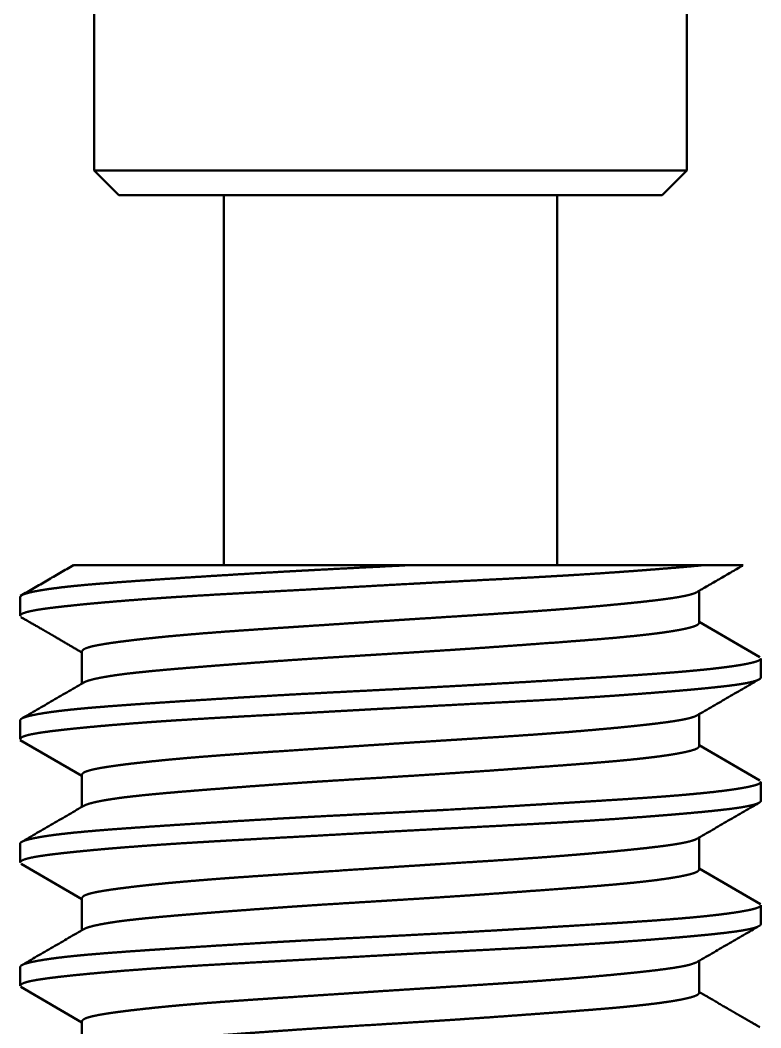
# Paper-space layout 'Layout1' of a CAD drawing. Header units: millimetres. Extents: x 0 to 420, y 0 to 297.
# Drawn here: x 94.93 to 100.93, y 169.36 to 177.53 of the extents above; entities that cross this region are included whole.
import ezdxf

# ---------------------------------------------------------------- set-up
doc = ezdxf.new("R2010")
doc.units = ezdxf.units.MM
doc.layers.add('170', color=7, linetype='Continuous', true_color=0xffffff)

psp = doc.layouts.get("Layout1")

# ---------------------------------------------------------------- linework, layer by layer
at = {"layer": '170', "color": 155, "linetype": 'Continuous', "lineweight": 50}
for p, q in [((95.5341, 186.4088), (95.5341, 176.3088)), ((100.3341, 176.3088), (100.3341, 186.4088)), ((95.5341, 176.3088), (95.7341, 176.1088)), ((100.1341, 176.1088), (100.3341, 176.3088)), ((96.5841, 176.1088), (96.5841, 173.1088)), ((99.2841, 173.1088), (99.2841, 176.1088)), ((100.4341, 172.6409), (100.4341, 172.9008)), ((94.9341, 172.852), (94.9341, 172.6991)), ((100.9252, 172.364), (100.4341, 172.6493)), ((95.4341, 172.4101), (95.4341, 172.1493)), ((100.9341, 172.1991), (100.9341, 172.3519)), ((94.9341, 171.8519), (94.9341, 171.6992)), ((100.4341, 171.6409), (100.4341, 171.901)), ((94.9351, 171.6915), (95.4341, 171.4015)), ((100.925, 171.3641), (100.4341, 171.6493)), ((95.4341, 171.4101), (95.4341, 171.1493)), ((100.9341, 171.1991), (100.9341, 171.352)), ((100.4341, 170.641), (100.4341, 170.9008)), ((94.9341, 170.8519), (94.9341, 170.6991)), ((94.9424, 170.6865), (95.4341, 170.4008)), ((100.9308, 170.3604), (100.4341, 170.649)), ((95.4341, 170.4101), (95.4341, 170.1493)), ((100.9341, 170.1991), (100.9341, 170.352)), ((100.4341, 169.6409), (100.4341, 169.901)), ((94.9341, 169.8519), (94.9341, 169.6991)), ((94.938, 169.6892), (95.4341, 169.4011)), ((95.4341, 169.4102), (95.4341, 169.1493))]:
    psp.add_line(p, q, dxfattribs=at)
for points in [[(95.5341, 176.3088), (95.8556, 176.3088)], [(96.0288, 176.1088), (95.7341, 176.1088)], [(95.3657, 173.1092), (94.9375, 172.8605)], [(100.4117, 172.8879), (100.7847, 173.1045)], [(100.4164, 171.8908), (100.9297, 172.1889)], [(95.4564, 172.1622), (94.9424, 171.8636)], [(100.4128, 170.8885), (100.9272, 171.1873)], [(95.4559, 171.162), (94.9417, 170.8632)], [(95.4549, 170.1613), (94.9418, 169.8633)], [(100.4079, 169.8857), (100.9214, 170.1841)]]:
    psp.add_open_spline(points, degree=1, dxfattribs=at)
for points, knots in [([(95.8556, 176.3088), (96.3517, 176.3088), (97.7771, 176.3088), (99.2674, 176.3088), (100.2067, 176.3088), (100.3341, 176.3088)], [0, 0, 0.110759, 0.42905, 0.761826, 0.971557, 1, 1]), ([(100.1341, 176.1088), (99.6794, 176.1088), (98.5035, 176.1088), (97.0922, 176.1088), (96.0288, 176.1088)], [0, 0, 0.110746, 0.397202, 0.74098, 1, 1]), ([(98.0694, 173.1088), (97.889, 173.0996), (97.532, 173.0814), (97.3553, 173.0722), (97.2675, 173.0676), (97.18, 173.0629), (97.1363, 173.0605), (97.0495, 173.0556), (97.0065, 173.0531), (96.8375, 173.0433), (96.6731, 173.0334), (96.5133, 173.0235), (96.3582, 173.0137), (96.2077, 173.0039), (96.0633, 172.9944), (95.9266, 172.9851), (95.7974, 172.976), (95.6758, 172.967), (95.5617, 172.9579), (95.5344, 172.9557), (95.5076, 172.9534), (95.4812, 172.9511), (95.4555, 172.9488), (95.4058, 172.9441), (95.3586, 172.9394), (95.2714, 172.9298), (95.1939, 172.92), (95.126, 172.91), (95.0678, 172.9), (95.0548, 172.8975), (95.0424, 172.895), (95.0307, 172.8924), (95.0197, 172.89), (94.9997, 172.885), (94.9823, 172.8802), (94.9557, 172.8706), (94.9396, 172.8612), (94.9341, 172.8516)], [0, 0, 0.057241, 0.170527, 0.226579, 0.254458, 0.282236, 0.296092, 0.323647, 0.337294, 0.390948, 0.443135, 0.493864, 0.54313, 0.590917, 0.636768, 0.680193, 0.721225, 0.75988, 0.796139, 0.804825, 0.813359, 0.821736, 0.829934, 0.84574, 0.860775, 0.888559, 0.913324, 0.935083, 0.953801, 0.958004, 0.962004, 0.965795, 0.969374, 0.975904, 0.98161, 0.990591, 0.996494, 1, 1]), ([(94.9341, 172.699), (94.9341, 172.6991), (94.9354, 172.704), (94.9394, 172.7089), (94.9553, 172.7184), (94.9818, 172.7278), (95.0189, 172.737), (95.0667, 172.7461), (95.0945, 172.7507), (95.1249, 172.7552), (95.1576, 172.7597), (95.1928, 172.7643), (95.2702, 172.7734), (95.3571, 172.7828), (95.4041, 172.7877), (95.4535, 172.7926), (95.4792, 172.7951), (95.5054, 172.7976), (95.5322, 172.8001), (95.5596, 172.8026), (95.6738, 172.8127), (95.7954, 172.8226), (95.9244, 172.8325), (96.0607, 172.8421), (96.1317, 172.8469), (96.2045, 172.8517), (96.2792, 172.8564), (96.3553, 172.8611), (96.5107, 172.8703), (96.6705, 172.8793), (96.8347, 172.8884), (97.0893, 172.9023), (97.2642, 172.9119), (97.5289, 172.9267), (97.8851, 172.9465), (98.1097, 172.9587), (98.1998, 172.9636), (98.3343, 172.9708), (98.4231, 172.9755), (98.7716, 172.9938), (98.9419, 173.0028), (99.1096, 173.0119), (99.1923, 173.0165), (99.2736, 173.0211), (99.3534, 173.0257), (99.4317, 173.0305), (99.5838, 173.0401), (99.7301, 173.05), (99.8009, 173.055), (99.8703, 173.06), (99.9382, 173.065), (100.0046, 173.0701), (100.1314, 173.08), (100.2499, 173.0898), (100.3601, 173.0994), (100.4619, 173.1088)], [0, 0, 0.000015, 0.000929, 0.00206, 0.005404, 0.010463, 0.017342, 0.026107, 0.031193, 0.036718, 0.042669, 0.049049, 0.063088, 0.078828, 0.08734, 0.096284, 0.10092, 0.105665, 0.110519, 0.115468, 0.136105, 0.158078, 0.181372, 0.205989, 0.218796, 0.231941, 0.24542, 0.259134, 0.287166, 0.315996, 0.345612, 0.39153, 0.423067, 0.470808, 0.535048, 0.57554, 0.591803, 0.616049, 0.63206, 0.694908, 0.725618, 0.755849, 0.770766, 0.785431, 0.799825, 0.81395, 0.841402, 0.867793, 0.88059, 0.893118, 0.905377, 0.917361, 0.940269, 0.961675, 0.98159, 1, 1]), ([(98.0694, 173.1088), (97.7566, 173.1088), (97.4499, 173.1088), (97.1496, 173.1088), (96.8619, 173.1088), (96.5923, 173.1088), (96.3404, 173.1088), (96.2802, 173.1088), (96.2217, 173.1088), (96.1097, 173.1088), (95.906, 173.1088), (95.7299, 173.1088), (95.6904, 173.1088), (95.653, 173.1088), (95.5853, 173.1088), (95.4771, 173.1088), (95.4045, 173.1088), (95.392, 173.1088), (95.3818, 173.1088), (95.3685, 173.1088), (95.365, 173.1088)], [0, 0, 0.115671, 0.229076, 0.340112, 0.446492, 0.546197, 0.639343, 0.661577, 0.68322, 0.724624, 0.799953, 0.865075, 0.879678, 0.893493, 0.918552, 0.958558, 0.985382, 0.990018, 0.993786, 0.998701, 1, 1]), ([(98.0694, 173.1088), (99.8277, 173.1088), (100.4619, 173.1088)], [0, 0, 0.734921, 1, 1]), ([(100.792, 173.1088), (100.7782, 173.1088), (100.745, 173.1088), (100.7209, 173.1088), (100.7021, 173.1088), (100.6918, 173.1088), (100.592, 173.1088), (100.4619, 173.1088)], [0, 0, 0.042007, 0.142423, 0.215357, 0.272451, 0.303471, 0.605722, 1, 1]), ([(100.4175, 172.8912), (100.3934, 172.8804), (100.3863, 172.878), (100.3787, 172.8755), (100.3706, 172.8731), (100.3619, 172.8706), (100.343, 172.8659), (100.322, 172.8612), (100.2737, 172.8519), (100.217, 172.8427), (100.1856, 172.8382), (100.1521, 172.8336), (100.1345, 172.8313), (100.1164, 172.829), (100.0977, 172.8266), (100.0786, 172.8243), (99.9977, 172.8149), (99.9098, 172.8055), (99.8152, 172.7959), (99.7137, 172.7862), (99.6604, 172.7812), (99.6053, 172.7762), (99.5771, 172.7737), (99.5196, 172.7687), (99.4904, 172.7662), (99.3705, 172.7563), (99.2461, 172.7466), (99.1171, 172.7371), (98.9835, 172.7278), (98.915, 172.7232), (98.8453, 172.7186), (98.7037, 172.7094), (98.5603, 172.7003), (98.2681, 172.6817), (98.1193, 172.6722), (98.0443, 172.6674), (97.9689, 172.6625), (97.819, 172.6526), (97.6703, 172.6428), (97.3766, 172.6232), (97.2316, 172.6136), (97.1595, 172.6089), (97.0884, 172.6042), (96.9492, 172.595), (96.814, 172.5859), (96.6829, 172.5767), (96.5559, 172.5674), (96.4331, 172.558), (96.3157, 172.5483), (96.2048, 172.5386), (96.1004, 172.5288), (96.0025, 172.5189), (95.9559, 172.5139), (95.911, 172.5089), (95.8892, 172.5065), (95.8678, 172.504), (95.8468, 172.5015), (95.8263, 172.499), (95.7495, 172.4894), (95.6809, 172.4801), (95.6204, 172.4709), (95.5681, 172.4619), (95.545, 172.4573), (95.5239, 172.4527), (95.5142, 172.4504), (95.505, 172.4481), (95.4964, 172.4457), (95.4883, 172.4434), (95.4617, 172.4341), (95.444, 172.4246), (95.4341, 172.4101)], [0, 0, 0.005254, 0.006744, 0.008334, 0.010028, 0.011819, 0.015707, 0.02, 0.029797, 0.041222, 0.047552, 0.054297, 0.057827, 0.061463, 0.065205, 0.069044, 0.085271, 0.10287, 0.121821, 0.142128, 0.152792, 0.163803, 0.169439, 0.180944, 0.186787, 0.210739, 0.235598, 0.261361, 0.288031, 0.301708, 0.31562, 0.343888, 0.372518, 0.430832, 0.460518, 0.475495, 0.490538, 0.520463, 0.550143, 0.608779, 0.637732, 0.65211, 0.666314, 0.694106, 0.721086, 0.747257, 0.772619, 0.79716, 0.820629, 0.842797, 0.863683, 0.88329, 0.892614, 0.901613, 0.905991, 0.910285, 0.914495, 0.918607, 0.93402, 0.947807, 0.959991, 0.970576, 0.975268, 0.97956, 0.981553, 0.983441, 0.98522, 0.986889, 0.992504, 0.996498, 1, 1]), ([(94.9401, 172.6879), (95.0039, 172.6515), (95.107, 172.5924), (95.1405, 172.5731), (95.1732, 172.5542), (95.2057, 172.5353), (95.2714, 172.4966), (95.3333, 172.4601), (95.4368, 172.3995)], [0, 0, 0.12792, 0.334727, 0.402119, 0.467884, 0.533381, 0.666054, 0.791168, 1, 1]), ([(95.4486, 172.1577), (95.4632, 172.1649), (95.4757, 172.1697), (95.4904, 172.1746), (95.5261, 172.1843), (95.5704, 172.1942), (95.6232, 172.2041), (95.6846, 172.214), (95.7013, 172.2165), (95.7185, 172.219), (95.7361, 172.2214), (95.7542, 172.2238), (95.7919, 172.2286), (95.8313, 172.2333), (95.9155, 172.2425), (96.007, 172.2516), (96.0554, 172.2561), (96.1056, 172.2607), (96.1314, 172.263), (96.1843, 172.2676), (96.2115, 172.2699), (96.3233, 172.2792), (96.4403, 172.2886), (96.5622, 172.2982), (96.6892, 172.3079), (96.8212, 172.3177), (96.958, 172.3277), (97.0975, 172.3375), (97.2394, 172.3472), (97.3835, 172.3567), (97.53, 172.3659), (97.6789, 172.3752), (97.754, 172.3798), (97.8289, 172.3844), (98.1271, 172.4029), (98.2752, 172.4123), (98.4226, 172.422), (98.496, 172.4269), (98.5692, 172.4318), (98.7131, 172.4417), (98.8534, 172.4516), (99.1233, 172.4713), (99.3162, 172.4855), (99.4389, 172.4948), (99.4979, 172.4993), (99.6114, 172.5084), (99.7188, 172.5175), (99.8201, 172.5268), (99.9152, 172.5362), (99.938, 172.5386), (99.9603, 172.541), (99.982, 172.5434), (100.0033, 172.5458), (100.0444, 172.5506), (100.0834, 172.5554), (100.1556, 172.5652), (100.2199, 172.575), (100.2492, 172.58), (100.2764, 172.5849), (100.2892, 172.5874), (100.3016, 172.5898), (100.3134, 172.5923), (100.3247, 172.5947), (100.3643, 172.6043), (100.3949, 172.6136), (100.4168, 172.6228), (100.4299, 172.6319), (100.4341, 172.6406)], [0, 0, 0.003228, 0.005902, 0.008979, 0.016362, 0.025392, 0.036082, 0.048462, 0.051823, 0.055284, 0.058834, 0.062473, 0.070023, 0.077928, 0.094803, 0.113093, 0.122772, 0.132809, 0.137963, 0.148549, 0.153972, 0.176318, 0.199676, 0.224031, 0.249383, 0.275739, 0.303047, 0.330895, 0.359203, 0.387967, 0.417192, 0.446879, 0.461861, 0.476818, 0.536299, 0.565841, 0.595249, 0.609901, 0.624507, 0.653225, 0.681225, 0.735098, 0.773618, 0.79811, 0.809893, 0.832552, 0.854008, 0.874262, 0.893295, 0.897855, 0.90232, 0.906681, 0.910943, 0.919171, 0.927006, 0.941512, 0.954468, 0.960365, 0.965872, 0.968478, 0.970986, 0.973394, 0.975695, 0.9838, 0.990179, 0.994901, 0.998077, 1, 1]), ([(100.9341, 172.3518), (100.9328, 172.3474), (100.9223, 172.3383), (100.9012, 172.3293), (100.8695, 172.3201), (100.8271, 172.3107), (100.8019, 172.3058), (100.7741, 172.3009), (100.7438, 172.2959), (100.7111, 172.291), (100.6386, 172.2811), (100.5565, 172.2712), (100.4649, 172.2614), (100.3636, 172.2518), (100.3368, 172.2493), (100.3095, 172.247), (100.2817, 172.2446), (100.2534, 172.2422), (100.1954, 172.2376), (100.1356, 172.233), (100.0103, 172.2239), (99.8777, 172.2149), (99.8086, 172.2104), (99.7014, 172.2036), (99.6275, 172.199), (99.437, 172.1872), (99.1175, 172.1677), (98.9511, 172.1577), (98.7802, 172.1477), (98.6931, 172.1427), (98.6054, 172.1377), (98.4293, 172.1279), (98.2522, 172.1184), (98.074, 172.1091), (97.805, 172.0953), (97.6247, 172.0861), (97.3584, 172.0724), (97.1842, 172.0631), (97.0125, 172.0535), (96.8435, 172.0436), (96.7599, 172.0386), (96.6772, 172.0336), (96.5162, 172.0237), (96.3611, 172.0138), (96.2119, 172.0042), (96.0685, 171.9947), (95.931, 171.9854), (95.8646, 171.9808), (95.8002, 171.9762), (95.738, 171.9716), (95.6779, 171.9671), (95.5641, 171.9581), (95.4588, 171.9491), (95.362, 171.9398), (95.2739, 171.9301), (95.1954, 171.9202), (95.1271, 171.9102), (95.0691, 171.9002), (95.0212, 171.8903), (95.001, 171.8854), (94.9835, 171.8805), (94.9757, 171.8781), (94.9685, 171.8757), (94.962, 171.8732), (94.9562, 171.8708), (94.9397, 171.8614), (94.9341, 171.8522), (94.9341, 171.8516)], [0, 0, 0.000758, 0.003061, 0.006867, 0.012328, 0.019513, 0.023768, 0.028447, 0.033523, 0.038996, 0.051117, 0.064804, 0.080057, 0.096901, 0.101361, 0.105904, 0.110524, 0.115222, 0.124851, 0.134789, 0.15558, 0.177595, 0.189063, 0.206844, 0.219092, 0.250704, 0.303696, 0.331294, 0.359636, 0.374086, 0.388627, 0.417834, 0.447205, 0.476738, 0.521347, 0.551229, 0.595378, 0.624271, 0.652737, 0.680773, 0.694628, 0.708346, 0.735058, 0.760789, 0.785551, 0.809342, 0.832152, 0.84318, 0.853869, 0.8642, 0.874175, 0.893075, 0.910571, 0.926673, 0.941353, 0.954457, 0.965869, 0.97562, 0.983721, 0.987154, 0.990174, 0.991528, 0.992781, 0.993927, 0.99497, 0.99811, 0.999904, 1, 1]), ([(94.9341, 171.699), (94.9341, 171.6993), (94.9396, 171.709), (94.9558, 171.7186), (94.9615, 171.721), (94.9679, 171.7234), (94.975, 171.7257), (94.9828, 171.7281), (95.0004, 171.7327), (95.0204, 171.7373), (95.0683, 171.7464), (95.1261, 171.7554), (95.1941, 171.7644), (95.2722, 171.7736), (95.2934, 171.776), (95.3151, 171.7784), (95.3375, 171.7808), (95.3604, 171.7832), (95.4077, 171.788), (95.4572, 171.793), (95.5624, 171.8029), (95.6759, 171.8129), (95.7978, 171.8228), (95.9282, 171.8327), (95.9963, 171.8377), (96.0659, 171.8425), (96.137, 171.8473), (96.2094, 171.852), (96.3586, 171.8613), (96.5135, 171.8704), (96.593, 171.875), (96.674, 171.8795), (96.7565, 171.8841), (96.7982, 171.8864), (97.0097, 171.8979), (97.3557, 171.917), (97.6213, 171.9319), (97.711, 171.9369), (97.8013, 171.9419), (97.8915, 171.9468), (98.2493, 171.9662), (98.6021, 171.9849), (98.7767, 171.994), (98.9482, 172.0031), (99.1149, 172.0122), (99.277, 172.0213), (99.4344, 172.0306), (99.5871, 172.0403), (99.6617, 172.0453), (99.7349, 172.0503), (99.8061, 172.0554), (99.8754, 172.0604), (100.0083, 172.0703), (100.1336, 172.0802), (100.2513, 172.0899), (100.3614, 172.0995), (100.3877, 172.1019), (100.4134, 172.1043), (100.4386, 172.1066), (100.4631, 172.109), (100.5103, 172.1136), (100.5551, 172.1182), (100.6373, 172.1273), (100.71, 172.1363), (100.7427, 172.1409), (100.773, 172.1455), (100.7872, 172.1478), (100.8008, 172.1501), (100.8138, 172.1525), (100.8262, 172.1549), (100.8688, 172.1646), (100.9007, 172.1744), (100.922, 172.1843), (100.9327, 172.1942), (100.9341, 172.199)], [0, 0, 0.000051, 0.001898, 0.005013, 0.006042, 0.007175, 0.008416, 0.009763, 0.012765, 0.016177, 0.024233, 0.033931, 0.04528, 0.058301, 0.061823, 0.06545, 0.06917, 0.072979, 0.08086, 0.089089, 0.106584, 0.125453, 0.1457, 0.167344, 0.178649, 0.1902, 0.201986, 0.214009, 0.238755, 0.264437, 0.277629, 0.291059, 0.304729, 0.311652, 0.346708, 0.40407, 0.448114, 0.462994, 0.477966, 0.49292, 0.552225, 0.610721, 0.639661, 0.668093, 0.69574, 0.722615, 0.748719, 0.77405, 0.78642, 0.798559, 0.810379, 0.821881, 0.843941, 0.864749, 0.884306, 0.902597, 0.90697, 0.911251, 0.915432, 0.919509, 0.927361, 0.93481, 0.948515, 0.960636, 0.966104, 0.971175, 0.97356, 0.975847, 0.978031, 0.980115, 0.98736, 0.992885, 0.996773, 0.999185, 1, 1]), ([(100.422, 171.894), (100.4163, 171.8905), (100.3941, 171.8807), (100.3632, 171.871), (100.3445, 171.8662), (100.3235, 171.8615), (100.3002, 171.8568), (100.2748, 171.8521), (100.2181, 171.8429), (100.1534, 171.8338), (100.081, 171.8246), (100.0007, 171.8153), (99.9576, 171.8106), (99.9126, 171.8058), (99.8893, 171.8034), (99.8656, 171.8009), (99.8415, 171.7985), (99.8171, 171.7961), (99.7155, 171.7863), (99.6079, 171.7765), (99.4944, 171.7666), (99.3748, 171.7567), (99.3128, 171.7517), (99.2812, 171.7493), (99.2493, 171.7468), (99.1848, 171.742), (99.1194, 171.7372), (98.986, 171.728), (98.8491, 171.7188), (98.7088, 171.7098), (98.565, 171.7006), (98.4918, 171.696), (98.4182, 171.6913), (98.2706, 171.6819), (97.9737, 171.6628), (97.6747, 171.6431), (97.5257, 171.6331), (97.3791, 171.6234), (97.235, 171.6139), (97.0233, 171.5999), (96.9196, 171.593), (96.8853, 171.5907), (96.8173, 171.5861), (96.6852, 171.5769), (96.5583, 171.5676), (96.4365, 171.5582), (96.3198, 171.5487), (96.2634, 171.5438), (96.2083, 171.5389), (96.1813, 171.5364), (96.1546, 171.5339), (96.1283, 171.5315), (96.1026, 171.529), (96.0041, 171.519), (95.9129, 171.5091), (95.8289, 171.4994), (95.7521, 171.4898), (95.7165, 171.485), (95.6828, 171.4803), (95.651, 171.4757), (95.6215, 171.4711), (95.5689, 171.462), (95.5249, 171.4529), (95.4894, 171.4437), (95.4625, 171.4344), (95.4571, 171.432), (95.4523, 171.4297), (95.448, 171.4273), (95.4443, 171.4248), (95.4387, 171.42), (95.4353, 171.4152), (95.4341, 171.41)], [0, 0, 0.001328, 0.006143, 0.012589, 0.016441, 0.020722, 0.02544, 0.030574, 0.042012, 0.054999, 0.069526, 0.085601, 0.094227, 0.103249, 0.107904, 0.112641, 0.117454, 0.122343, 0.142647, 0.164137, 0.18681, 0.210671, 0.223053, 0.229358, 0.235726, 0.248595, 0.261637, 0.28824, 0.31553, 0.343503, 0.372171, 0.386764, 0.40144, 0.430869, 0.490056, 0.549676, 0.579384, 0.608605, 0.637341, 0.67954, 0.700232, 0.707066, 0.72062, 0.746969, 0.772286, 0.79659, 0.819878, 0.831138, 0.842141, 0.847546, 0.852878, 0.858122, 0.863274, 0.882969, 0.901221, 0.918043, 0.933429, 0.940577, 0.947359, 0.953738, 0.959685, 0.970303, 0.979245, 0.98654, 0.992205, 0.993372, 0.994441, 0.995413, 0.996292, 0.997772, 0.998952, 1, 1]), ([(95.4482, 171.1575), (95.4637, 171.1651), (95.4909, 171.1747), (95.5269, 171.1845), (95.5373, 171.187), (95.5482, 171.1895), (95.5598, 171.192), (95.5718, 171.1945), (95.5975, 171.1995), (95.6252, 171.2045), (95.6865, 171.2143), (95.7556, 171.224), (95.8326, 171.2334), (95.9175, 171.2427), (95.9629, 171.2473), (96.0101, 171.2519), (96.0589, 171.2565), (96.1091, 171.261), (96.2142, 171.2702), (96.3253, 171.2794), (96.4423, 171.2888), (96.5654, 171.2984), (96.6291, 171.3033), (96.6937, 171.3082), (96.8256, 171.318), (96.9609, 171.3279), (97.0998, 171.3377), (97.1705, 171.3425), (97.2421, 171.3474), (97.2782, 171.3498), (97.3512, 171.3546), (97.3879, 171.3569), (97.5353, 171.3663), (97.6832, 171.3754), (97.9808, 171.3938), (98.1304, 171.4031), (98.2802, 171.4127), (98.4277, 171.4223), (98.5728, 171.4321), (98.7155, 171.4419), (98.8558, 171.4518), (98.9251, 171.4568), (99.0277, 171.4643), (99.0949, 171.4692), (99.257, 171.4811), (99.3809, 171.4904), (99.4998, 171.4995), (99.6135, 171.5086), (99.6684, 171.5132), (99.6954, 171.5155), (99.722, 171.5178), (99.7737, 171.5224), (99.8236, 171.5271), (99.9178, 171.5364), (100.0049, 171.5459), (100.0847, 171.5556), (100.1572, 171.5654), (100.1741, 171.5679), (100.1906, 171.5704), (100.2066, 171.5729), (100.222, 171.5754), (100.2511, 171.5803), (100.2782, 171.5853), (100.3258, 171.595), (100.3649, 171.6045), (100.3954, 171.6138), (100.4173, 171.623), (100.4249, 171.6277), (100.4302, 171.6323), (100.4341, 171.6407)], [0, 0, 0.003429, 0.009175, 0.016606, 0.018734, 0.020971, 0.023318, 0.025774, 0.030981, 0.036581, 0.048939, 0.062837, 0.078272, 0.095266, 0.104357, 0.113799, 0.123549, 0.133598, 0.154593, 0.176776, 0.20015, 0.224731, 0.237448, 0.250348, 0.276674, 0.303692, 0.331399, 0.345511, 0.359798, 0.367007, 0.381559, 0.388887, 0.41828, 0.447787, 0.50714, 0.536984, 0.566851, 0.596286, 0.625239, 0.653718, 0.681716, 0.695534, 0.716023, 0.729424, 0.761787, 0.78653, 0.810263, 0.832975, 0.843945, 0.849332, 0.854638, 0.864975, 0.874947, 0.893805, 0.911234, 0.927235, 0.941801, 0.945215, 0.948536, 0.951749, 0.954856, 0.960745, 0.966212, 0.975885, 0.983893, 0.990249, 0.994978, 0.996745, 0.998145, 1, 1]), ([(100.9341, 171.3516), (100.9228, 171.3386), (100.9185, 171.3363), (100.9136, 171.334), (100.908, 171.3317), (100.9017, 171.3295), (100.8872, 171.3249), (100.8701, 171.3203), (100.8282, 171.3109), (100.7761, 171.3012), (100.7461, 171.2963), (100.7136, 171.2913), (100.6963, 171.2888), (100.6784, 171.2863), (100.6598, 171.2838), (100.6406, 171.2813), (100.5581, 171.2714), (100.4667, 171.2616), (100.3666, 171.252), (100.2576, 171.2426), (100.1997, 171.2379), (100.1397, 171.2333), (100.1088, 171.231), (100.0774, 171.2287), (100.0455, 171.2264), (100.0132, 171.2241), (99.8801, 171.2151), (99.7406, 171.2061), (99.5948, 171.1969), (99.3643, 171.1828), (99.203, 171.1729), (98.9542, 171.1579), (98.7844, 171.1479), (98.6116, 171.1381), (98.3912, 171.1259), (98.3016, 171.1211), (98.1669, 171.1139), (97.8984, 171.1), (97.5418, 171.0819), (97.3643, 171.0727), (97.2757, 171.068), (97.188, 171.0633), (97.1012, 171.0585), (97.0155, 171.0537), (96.8471, 171.0438), (96.6826, 171.0339), (96.522, 171.024), (96.3655, 171.0141), (96.2147, 171.0044), (96.071, 170.9949), (95.9344, 170.9857), (95.8047, 170.9765), (95.7425, 170.972), (95.6821, 170.9675), (95.6526, 170.9652), (95.6235, 170.9629), (95.5949, 170.9606), (95.5668, 170.9584), (95.4606, 170.9492), (95.3638, 170.94), (95.2763, 170.9304), (95.1981, 170.9205), (95.1625, 170.9156), (95.1292, 170.9105), (95.1135, 170.908), (95.0984, 170.9055), (95.084, 170.9029), (95.0703, 170.9004), (95.0219, 170.8905), (94.9842, 170.8807), (94.9569, 170.8712), (94.9402, 170.8617), (94.9376, 170.8594), (94.9358, 170.8571), (94.9346, 170.8547), (94.9341, 170.8524), (94.9341, 170.8516)], [0, 0, 0.002858, 0.00366, 0.004562, 0.005563, 0.006667, 0.009182, 0.01211, 0.019218, 0.028003, 0.033029, 0.038482, 0.04137, 0.044366, 0.047471, 0.050678, 0.064433, 0.079651, 0.096315, 0.11443, 0.124034, 0.134008, 0.139136, 0.144352, 0.149643, 0.155001, 0.177097, 0.200242, 0.224427, 0.262668, 0.289437, 0.330704, 0.358857, 0.387522, 0.424077, 0.438927, 0.461258, 0.505788, 0.564899, 0.59434, 0.609023, 0.623573, 0.637955, 0.652171, 0.680112, 0.707398, 0.734033, 0.759996, 0.785021, 0.808865, 0.831548, 0.853069, 0.863395, 0.873428, 0.878332, 0.883162, 0.887914, 0.892572, 0.910221, 0.926322, 0.940902, 0.953957, 0.95991, 0.965478, 0.968115, 0.970648, 0.973071, 0.975383, 0.98355, 0.990005, 0.994793, 0.997975, 0.998545, 0.999039, 0.999471, 0.999865, 1, 1]), ([(94.9341, 170.699), (94.9341, 170.6996), (94.9357, 170.7045), (94.94, 170.7094), (94.9565, 170.719), (94.9837, 170.7283), (95.0212, 170.7375), (95.0693, 170.7466), (95.0972, 170.7511), (95.1279, 170.7556), (95.1442, 170.7579), (95.1612, 170.7602), (95.1787, 170.7625), (95.1968, 170.7648), (95.275, 170.774), (95.3624, 170.7834), (95.459, 170.7931), (95.5647, 170.8031), (95.5926, 170.8056), (95.6211, 170.8081), (95.6502, 170.8107), (95.6798, 170.8132), (95.7403, 170.8182), (95.8025, 170.8232), (95.9322, 170.833), (96.0687, 170.8427), (96.2121, 170.8522), (96.3623, 170.8615), (96.4401, 170.8662), (96.5191, 170.8708), (96.599, 170.8753), (96.8445, 170.8889), (97.1849, 170.9075), (97.3607, 170.9173), (97.5387, 170.9273), (97.717, 170.9372), (98.0742, 170.9568), (98.2531, 170.9664), (98.3427, 170.9712), (98.4321, 170.9759), (98.7817, 170.9943), (98.9515, 171.0033), (99.118, 171.0123), (99.1999, 171.0169), (99.281, 171.0215), (99.3213, 171.0238), (99.4008, 171.0286), (99.44, 171.031), (99.5925, 171.0407), (99.7384, 171.0506), (99.8779, 171.0606), (100.0108, 171.0705), (100.0748, 171.0755), (100.1371, 171.0805), (100.1975, 171.0854), (100.2555, 171.0903), (100.3648, 171.0998), (100.4652, 171.1091), (100.5566, 171.1183), (100.6391, 171.1275), (100.6583, 171.1297), (100.6769, 171.132), (100.6949, 171.1343), (100.7123, 171.1366), (100.745, 171.1412), (100.7751, 171.1458), (100.8275, 171.1552), (100.8696, 171.1648), (100.9012, 171.1746), (100.9224, 171.1846), (100.9261, 171.1871), (100.929, 171.1896), (100.9313, 171.1921), (100.9329, 171.1946), (100.9341, 171.1991)], [0, 0, 0.000092, 0.000949, 0.002025, 0.005196, 0.009947, 0.016347, 0.024439, 0.029131, 0.03426, 0.03699, 0.039817, 0.042744, 0.045765, 0.058801, 0.073357, 0.089419, 0.107002, 0.111637, 0.116369, 0.121199, 0.126115, 0.136165, 0.146502, 0.16803, 0.190686, 0.214467, 0.239391, 0.252283, 0.265379, 0.278634, 0.31933, 0.375757, 0.404908, 0.434425, 0.46398, 0.523197, 0.552859, 0.567705, 0.582531, 0.64048, 0.668625, 0.69622, 0.709809, 0.723259, 0.729933, 0.743124, 0.749617, 0.77491, 0.799122, 0.822265, 0.844334, 0.854961, 0.865312, 0.875331, 0.884973, 0.903134, 0.919818, 0.935031, 0.948762, 0.951961, 0.955067, 0.958073, 0.960976, 0.966449, 0.97149, 0.980301, 0.987439, 0.992929, 0.996808, 0.99754, 0.998182, 0.998742, 0.999231, 1, 1]), ([(100.4186, 170.8918), (100.4168, 170.8908), (100.4121, 170.8883), (100.4068, 170.8858), (100.401, 170.8834), (100.3946, 170.8809), (100.3638, 170.8712), (100.3245, 170.8617), (100.2766, 170.8524), (100.2202, 170.8432), (100.2048, 170.8409), (100.1888, 170.8386), (100.1723, 170.8363), (100.1552, 170.834), (100.1197, 170.8294), (100.0824, 170.8248), (100.0023, 170.8154), (99.915, 170.806), (99.8206, 170.7964), (99.719, 170.7866), (99.6655, 170.7817), (99.6104, 170.7767), (99.554, 170.7717), (99.4964, 170.7667), (99.3773, 170.7569), (99.2533, 170.7471), (99.1242, 170.7376), (98.9901, 170.7282), (98.9213, 170.7236), (98.8519, 170.719), (98.7113, 170.7099), (98.5684, 170.7008), (98.3498, 170.687), (98.2758, 170.6822), (98.2013, 170.6775), (98.1262, 170.6727), (97.8272, 170.6532), (97.6788, 170.6433), (97.4574, 170.6286), (97.3473, 170.6213), (97.3107, 170.6188), (97.2381, 170.6141), (96.9568, 170.5955), (96.8216, 170.5864), (96.6899, 170.5772), (96.6255, 170.5726), (96.5619, 170.5679), (96.4996, 170.5632), (96.469, 170.5608), (96.4388, 170.5584), (96.3218, 170.5488), (96.2109, 170.5391), (96.1061, 170.5293), (96.0074, 170.5194), (95.9837, 170.5169), (95.9604, 170.5144), (95.9375, 170.5119), (95.915, 170.5094), (95.8717, 170.5044), (95.8303, 170.4995), (95.7535, 170.4899), (95.6846, 170.4806), (95.6236, 170.4715), (95.5705, 170.4623), (95.5585, 170.46), (95.547, 170.4577), (95.5361, 170.4554), (95.5257, 170.4531), (95.5067, 170.4485), (95.4899, 170.4439), (95.463, 170.4346), (95.4448, 170.4252), (95.4341, 170.4101)], [0, 0, 0.000413, 0.001473, 0.002633, 0.003892, 0.00525, 0.011686, 0.019747, 0.029451, 0.040826, 0.043935, 0.04715, 0.050475, 0.053904, 0.061035, 0.068528, 0.084588, 0.102066, 0.120961, 0.141288, 0.151995, 0.16301, 0.174278, 0.185797, 0.209584, 0.234364, 0.260133, 0.286913, 0.300644, 0.314497, 0.34255, 0.371057, 0.414668, 0.429434, 0.444315, 0.459296, 0.518964, 0.548587, 0.592768, 0.614741, 0.622043, 0.636531, 0.692664, 0.71966, 0.745939, 0.758807, 0.771495, 0.783949, 0.79006, 0.796094, 0.819468, 0.84163, 0.86259, 0.882339, 0.887086, 0.891754, 0.896346, 0.900843, 0.90954, 0.917836, 0.933247, 0.947093, 0.959383, 0.970104, 0.972539, 0.974871, 0.977093, 0.979205, 0.983103, 0.986569, 0.992249, 0.996327, 1, 1]), ([(95.4476, 170.1571), (95.4642, 170.1653), (95.4769, 170.1701), (95.4919, 170.175), (95.5283, 170.1849), (95.5731, 170.1948), (95.6262, 170.2046), (95.6876, 170.2145), (95.7215, 170.2194), (95.7575, 170.2243), (95.7763, 170.2267), (95.7956, 170.2291), (95.8153, 170.2314), (95.8354, 170.2338), (95.9204, 170.243), (96.0122, 170.2521), (96.1108, 170.2612), (96.2163, 170.2703), (96.2438, 170.2727), (96.3, 170.2773), (96.3287, 170.2797), (96.3871, 170.2844), (96.4466, 170.2891), (96.5691, 170.2987), (96.6961, 170.3084), (96.8278, 170.3182), (96.964, 170.3281), (97.0339, 170.3331), (97.1045, 170.338), (97.1756, 170.3429), (97.2471, 170.3477), (97.3915, 170.3572), (97.5378, 170.3664), (97.8357, 170.3848), (97.911, 170.3894), (97.9861, 170.3941), (98.1353, 170.4034), (98.2833, 170.4129), (98.4301, 170.4225), (98.5756, 170.4322), (98.648, 170.4372), (98.7199, 170.4422), (98.8608, 170.4522), (99.1303, 170.4718), (99.3219, 170.4859), (99.3837, 170.4906), (99.4445, 170.4952), (99.5037, 170.4998), (99.6174, 170.5089), (99.7245, 170.518), (99.8252, 170.5272), (99.9194, 170.5366), (99.9641, 170.5414), (100.0071, 170.5462), (100.0483, 170.5511), (100.0873, 170.556), (100.1593, 170.5657), (100.2232, 170.5756), (100.279, 170.5854), (100.3266, 170.5952), (100.3372, 170.5976), (100.3474, 170.6), (100.3569, 170.6024), (100.3659, 170.6048), (100.3823, 170.6095), (100.3963, 170.6141), (100.4178, 170.6233), (100.4303, 170.6324), (100.4341, 170.6406)], [0, 0, 0.00368, 0.0064, 0.009538, 0.01704, 0.026168, 0.036917, 0.049306, 0.056119, 0.063352, 0.067124, 0.07099, 0.074942, 0.078978, 0.09598, 0.114341, 0.134056, 0.155135, 0.160621, 0.171854, 0.177591, 0.189243, 0.201126, 0.225582, 0.250949, 0.27722, 0.304412, 0.318349, 0.332443, 0.346623, 0.360896, 0.389705, 0.41887, 0.478275, 0.493303, 0.508271, 0.538029, 0.567546, 0.596826, 0.62587, 0.6403, 0.65465, 0.682762, 0.736558, 0.774792, 0.787131, 0.799258, 0.811091, 0.833781, 0.855181, 0.875308, 0.894158, 0.903099, 0.911715, 0.919964, 0.927805, 0.942269, 0.955131, 0.966406, 0.976085, 0.978252, 0.98032, 0.982285, 0.98414, 0.98752, 0.990469, 0.99511, 0.9982, 1, 1]), ([(100.9341, 170.3516), (100.9331, 170.3479), (100.9232, 170.3389), (100.9027, 170.3298), (100.8884, 170.3252), (100.8714, 170.3206), (100.8618, 170.3182), (100.8516, 170.3159), (100.8408, 170.3135), (100.8293, 170.3111), (100.7771, 170.3014), (100.715, 170.2916), (100.6431, 170.2817), (100.5613, 170.2718), (100.5167, 170.2668), (100.4696, 170.2619), (100.4201, 170.257), (100.3686, 170.2522), (100.2596, 170.2428), (100.1426, 170.2335), (100.0178, 170.2244), (99.885, 170.2154), (99.8505, 170.2131), (99.7801, 170.2086), (99.6715, 170.2017), (99.4457, 170.1878), (99.1269, 170.1683), (98.9598, 170.1582), (98.8743, 170.1532), (98.7882, 170.1481), (98.6147, 170.1382), (98.4395, 170.1285), (98.2626, 170.119), (98.0839, 170.1096), (97.9036, 170.1003), (97.5451, 170.0821), (97.3687, 170.0729), (97.1942, 170.0636), (97.1077, 170.0589), (97.0216, 170.054), (96.9361, 170.0491), (96.8512, 170.0441), (96.6855, 170.0341), (96.5252, 170.0242), (96.37, 170.0144), (96.2202, 170.0048), (96.0756, 169.9952), (96.0055, 169.9905), (95.9372, 169.9858), (95.8069, 169.9767), (95.6847, 169.9677), (95.5705, 169.9587), (95.4644, 169.9496), (95.4391, 169.9473), (95.4144, 169.9449), (95.3901, 169.9426), (95.3664, 169.9402), (95.3209, 169.9354), (95.2779, 169.9306), (95.1994, 169.9207), (95.1309, 169.9108), (95.0722, 169.9008), (95.0235, 169.8908), (95.0129, 169.8884), (95.0029, 169.8859), (94.9936, 169.8834), (94.985, 169.881), (94.9698, 169.8761), (94.9573, 169.8713), (94.9404, 169.8619), (94.9341, 169.8527), (94.9341, 169.8517)], [0, 0, 0.000626, 0.002848, 0.006567, 0.009051, 0.011968, 0.013592, 0.015327, 0.017166, 0.019108, 0.0279, 0.038312, 0.05033, 0.063967, 0.071398, 0.079244, 0.087472, 0.096038, 0.114157, 0.133584, 0.154311, 0.176352, 0.18207, 0.193755, 0.211766, 0.249226, 0.302122, 0.32984, 0.344015, 0.358296, 0.387071, 0.416129, 0.445465, 0.475086, 0.504986, 0.564422, 0.593668, 0.622603, 0.636951, 0.651222, 0.665412, 0.679484, 0.706966, 0.733571, 0.759307, 0.784172, 0.808158, 0.819804, 0.831127, 0.852754, 0.873046, 0.892014, 0.909652, 0.913851, 0.917966, 0.921998, 0.925942, 0.933523, 0.940689, 0.953787, 0.965257, 0.975113, 0.983343, 0.985146, 0.986844, 0.98844, 0.989923, 0.992563, 0.994777, 0.997983, 0.99983, 1, 1]), ([(94.9341, 169.6991), (94.9341, 169.6999), (94.9402, 169.7096), (94.9569, 169.7191), (94.9693, 169.7238), (94.9843, 169.7285), (94.9929, 169.7308), (95.0021, 169.7332), (95.012, 169.7355), (95.0226, 169.7378), (95.0712, 169.7469), (95.1299, 169.7559), (95.1983, 169.7649), (95.2765, 169.7741), (95.3193, 169.7788), (95.3646, 169.7836), (95.4124, 169.7885), (95.4625, 169.7935), (95.5687, 169.8034), (95.6828, 169.8134), (95.8048, 169.8234), (95.9347, 169.8332), (96.0027, 169.8381), (96.0726, 169.843), (96.1083, 169.8454), (96.1808, 169.8501), (96.2175, 169.8525), (96.3675, 169.8618), (96.5226, 169.871), (96.6828, 169.88), (96.8901, 169.8914), (96.9753, 169.8961), (97.1046, 169.9031), (97.366, 169.9176), (97.7202, 169.9374), (97.8998, 169.9473), (97.9903, 169.9522), (98.0805, 169.9572), (98.2595, 169.9668), (98.4366, 169.9762), (98.785, 169.9945), (98.9563, 170.0036), (99.0408, 170.0081), (99.124, 170.0127), (99.2059, 170.0172), (99.2864, 170.0218), (99.4434, 170.0312), (99.5951, 170.0409), (99.669, 170.0458), (99.7415, 170.0508), (99.8127, 170.0558), (99.8823, 170.0609), (100.0156, 170.0709), (100.1407, 170.0808), (100.2577, 170.0905), (100.3667, 170.1), (100.4182, 170.1047), (100.4676, 170.1094), (100.4915, 170.1117), (100.5149, 170.114), (100.5376, 170.1164), (100.5597, 170.1187), (100.6418, 170.1278), (100.7139, 170.1368), (100.7762, 170.146), (100.8284, 170.1553), (100.8508, 170.1601), (100.8706, 170.1651), (100.8878, 170.17), (100.9022, 170.175), (100.9229, 170.1849), (100.933, 170.1948), (100.9341, 170.199)], [0, 0, 0.00013, 0.002026, 0.005213, 0.007403, 0.010011, 0.011476, 0.01305, 0.014735, 0.016528, 0.024722, 0.034539, 0.045963, 0.059003, 0.066134, 0.073675, 0.081633, 0.089963, 0.107621, 0.126587, 0.146851, 0.168414, 0.179689, 0.191297, 0.19722, 0.209242, 0.21533, 0.240216, 0.265939, 0.292496, 0.326873, 0.340998, 0.362431, 0.405764, 0.464502, 0.494282, 0.509276, 0.524236, 0.553915, 0.583272, 0.64103, 0.669424, 0.68344, 0.697232, 0.710801, 0.724151, 0.750192, 0.775358, 0.787614, 0.799648, 0.811459, 0.823023, 0.845144, 0.865918, 0.885361, 0.903472, 0.912024, 0.92024, 0.924219, 0.928107, 0.93189, 0.93557, 0.949247, 0.961282, 0.971692, 0.980484, 0.984271, 0.987652, 0.990606, 0.993131, 0.99694, 0.999275, 1, 1]), ([(100.4129, 169.8887), (100.365, 169.8715), (100.3463, 169.8667), (100.3255, 169.8619), (100.3025, 169.8572), (100.2775, 169.8526), (100.2215, 169.8434), (100.1573, 169.8343), (100.0852, 169.8251), (100.0048, 169.8157), (99.9835, 169.8134), (99.9616, 169.811), (99.9394, 169.8086), (99.9168, 169.8062), (99.8703, 169.8014), (99.8223, 169.7966), (99.7214, 169.7869), (99.6141, 169.777), (99.5581, 169.7721), (99.5005, 169.7671), (99.4413, 169.7621), (99.3805, 169.7571), (99.2555, 169.7473), (99.1266, 169.7377), (98.9937, 169.7285), (98.8569, 169.7193), (98.7869, 169.7148), (98.6441, 169.7056), (98.4258, 169.6918), (98.1308, 169.673), (97.9818, 169.6633), (97.8317, 169.6535), (97.7564, 169.6485), (97.6816, 169.6435), (97.3874, 169.6239), (97.2431, 169.6144), (97.0654, 169.6027), (96.9952, 169.5981), (96.8915, 169.5912), (96.8239, 169.5866), (96.6923, 169.5774), (96.5654, 169.5681), (96.4431, 169.5588), (96.3256, 169.5491), (96.2687, 169.5443), (96.2133, 169.5394), (96.1597, 169.5344), (96.1078, 169.5295), (96.0094, 169.5196), (95.9179, 169.5097), (95.8332, 169.4999), (95.7557, 169.4902), (95.7374, 169.4878), (95.7197, 169.4855), (95.7025, 169.4831), (95.6858, 169.4808), (95.6541, 169.4762), (95.6246, 169.4716), (95.5717, 169.4625), (95.5271, 169.4534), (95.508, 169.4489), (95.491, 169.4442), (95.4833, 169.4419), (95.4762, 169.4396), (95.4696, 169.4372), (95.4635, 169.4348), (95.445, 169.4253), (95.4355, 169.4157), (95.4341, 169.4101)], [0, 0, 0.010137, 0.013985, 0.018253, 0.022922, 0.027991, 0.039316, 0.052229, 0.066734, 0.082859, 0.087145, 0.091521, 0.095974, 0.100512, 0.109824, 0.119456, 0.139664, 0.161135, 0.172345, 0.183871, 0.19572, 0.207888, 0.232875, 0.258655, 0.285217, 0.31256, 0.326527, 0.355057, 0.398685, 0.457604, 0.487382, 0.517376, 0.532412, 0.547353, 0.606158, 0.634989, 0.670489, 0.684517, 0.705227, 0.718734, 0.745044, 0.770421, 0.794868, 0.818375, 0.829766, 0.840852, 0.851582, 0.861964, 0.881692, 0.900047, 0.917031, 0.932619, 0.936289, 0.939854, 0.943313, 0.946665, 0.953051, 0.959021, 0.969721, 0.978781, 0.982697, 0.986208, 0.987812, 0.989312, 0.990712, 0.992006, 0.996153, 0.998849, 1, 1]), ([(95.4498, 169.1584), (95.4649, 169.1656), (95.4926, 169.1753), (95.529, 169.185), (95.5504, 169.19), (95.574, 169.1949), (95.5867, 169.1974), (95.5999, 169.1999), (95.6136, 169.2024), (95.6279, 169.2049), (95.69, 169.2149), (95.7597, 169.2245), (95.837, 169.2339), (95.9218, 169.2431), (95.9671, 169.2477), (96.0143, 169.2523), (96.0634, 169.2569), (96.1142, 169.2615), (96.2201, 169.2707), (96.3315, 169.2799), (96.4486, 169.2893), (96.5713, 169.2989), (96.6347, 169.3037), (96.7325, 169.3111), (96.799, 169.3161), (96.8325, 169.3185), (96.9685, 169.3284), (97.1075, 169.3382), (97.2494, 169.3479), (97.3944, 169.3574), (97.468, 169.3621), (97.5423, 169.3667), (97.6167, 169.3713), (97.8399, 169.3851), (98.1377, 169.4036), (98.2866, 169.4131), (98.3239, 169.4155), (98.3981, 169.4204), (98.5082, 169.4277), (98.5806, 169.4326), (98.7233, 169.4424), (98.8631, 169.4523), (99, 169.4622), (99.1339, 169.472), (99.2635, 169.4816), (99.3876, 169.4909), (99.5061, 169.5), (99.6191, 169.5091), (99.6735, 169.5136), (99.7266, 169.5182), (99.7526, 169.5205), (99.7782, 169.5229), (99.8034, 169.5252), (99.8282, 169.5275), (99.9226, 169.537), (100.0094, 169.5465), (100.0887, 169.5561), (100.1605, 169.5659), (100.1935, 169.5708), (100.2246, 169.5758), (100.2395, 169.5783), (100.2538, 169.5808), (100.2675, 169.5833), (100.2808, 169.5857), (100.3281, 169.5955), (100.3668, 169.605), (100.3967, 169.6143), (100.4181, 169.6235), (100.4254, 169.6281), (100.4306, 169.6327), (100.4341, 169.6408)], [0, 0, 0.003327, 0.009167, 0.016663, 0.021043, 0.025853, 0.028419, 0.031094, 0.033879, 0.036769, 0.049281, 0.063297, 0.078799, 0.095796, 0.104859, 0.114303, 0.12413, 0.134288, 0.155445, 0.177723, 0.201109, 0.225608, 0.238279, 0.257811, 0.271086, 0.277779, 0.30493, 0.332675, 0.361012, 0.389945, 0.404639, 0.419462, 0.434304, 0.478843, 0.538256, 0.567976, 0.575409, 0.590229, 0.612191, 0.62665, 0.655134, 0.683038, 0.710366, 0.737108, 0.762998, 0.787774, 0.811447, 0.834022, 0.844898, 0.855497, 0.860691, 0.865815, 0.870866, 0.875828, 0.894723, 0.912112, 0.928015, 0.942435, 0.949086, 0.955362, 0.958358, 0.961252, 0.964039, 0.966716, 0.976345, 0.98427, 0.990522, 0.995143, 0.99687, 0.998246, 1, 1]), ([(100.9258, 169.3636), (100.862, 169.4004), (100.7603, 169.4589), (100.727, 169.4781), (100.6944, 169.4971), (100.6619, 169.516), (100.5337, 169.5911), (100.4318, 169.6504)], [0, 0, 0.128981, 0.334384, 0.401671, 0.467693, 0.533496, 0.793556, 1, 1])]:
    psp.add_open_spline(points, degree=1, knots=knots, dxfattribs=at)

doc.saveas('drawing.dxf')
